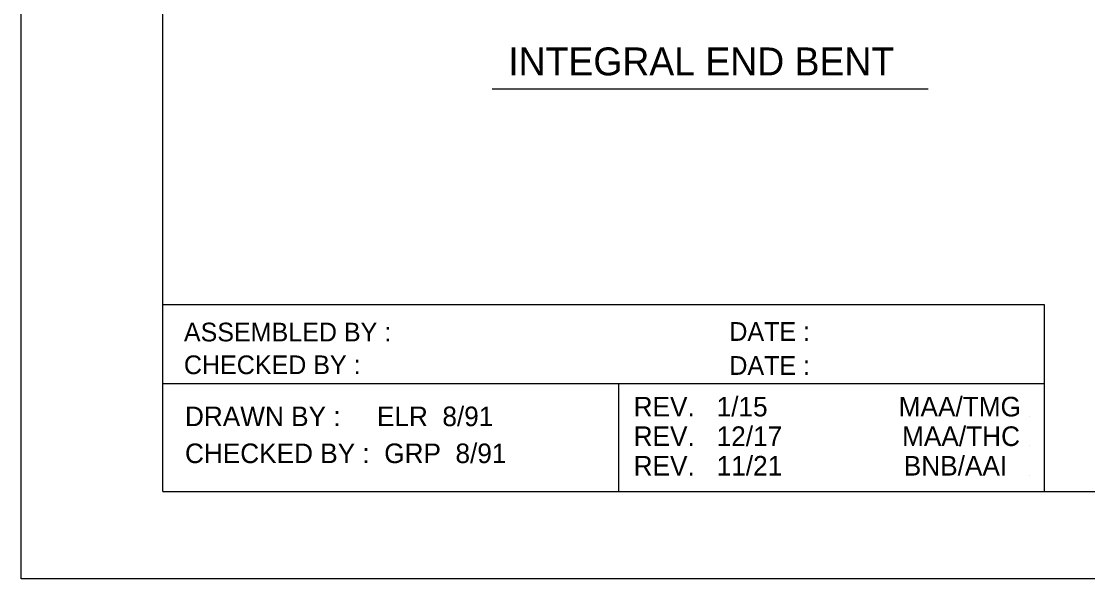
# Model space of a CAD drawing. Extents: x 0 to 34, y -1.9 to 25.4.
# Drawn here: x 0 to 5.5, y -0.04 to 2.84 of the extents above; entities that cross this region are included whole.
import ezdxf

# ---------------------------------------------------------------- set-up
doc = ezdxf.new("R2010")
doc.units = 0
for name, color, linetype in [('Plan Sheet CELL', 7, 'Continuous'), ('Plot Shape CELL', 7, 'Continuous'), ('Sheet Plan CELL', 7, 'Continuous'), ('SMU_Plan Sheet', 7, 'Continuous'), ('SMU_Text', 7, 'Continuous'), ('User Information Notes', 7, 'Continuous')]:
    doc.layers.add(name, color=color, linetype=linetype)

msp = doc.modelspace()

# ---------------------------------------------------------------- linework, layer by layer
at = {"layer": 'Plan Sheet CELL'}
msp.add_line((5.2757, 1.3777), (5.2757, 0.4122), dxfattribs=at)
at = {"layer": 'Plot Shape CELL'}
msp.add_lwpolyline([(0, 21.9618), (33.9996, 21.9618), (33.9996, -0.0378), (0, -0.0378)], close=True, dxfattribs=at)
at = {"layer": 'Sheet Plan CELL'}
for q in [(0.7295, 21.5118), (33.729, 0.4122)]:
    msp.add_line((0.729, 0.4122), q, dxfattribs=at)
at = {"layer": 'SMU_Plan Sheet'}
for p, q in [((0.729, 1.3777), (5.2757, 1.3777)), ((5.2757, 0.9681), (0.729, 0.9681)), ((3.0819, 0.4122), (3.0819, 0.9681)), ((0.729, 0.4122), (5.2757, 0.4122))]:
    msp.add_line(p, q, dxfattribs=at)
at = {"layer": 'SMU_Text'}
msp.add_line((4.6771, 2.4882), (2.4281, 2.4882), dxfattribs=at)
at = {"layer": 'User Information Notes'}
for p, q in [((3.1577, 0.7997), (3.1577, 0.7997)), ((5.202, 0.7997), (5.202, 0.7997)), ((3.1577, 0.6472), (3.1577, 0.6472)), ((5.202, 0.6472), (5.202, 0.6472)), ((3.1577, 0.4946), (3.1577, 0.4946)), ((5.202, 0.4946), (5.202, 0.4946))]:
    msp.add_line(p, q, dxfattribs=at)

# ---------------------------------------------------------------- texts
at = {"layer": 'SMU_Plan Sheet'}
for s, height, p in [('ASSEMBLED BY :', 0.096538, (0.8385, 1.187)), ('DATE :', 0.09654, (3.6516, 1.1899)), ('CHECKED BY :', 0.096538, (0.8385, 1.018)), ('DATE :', 0.09654, (3.6516, 1.0144)), ('REV.   1/15', 0.101094, (3.1577, 0.7997)), ('MAA/TMG', 0.10109, (4.5247, 0.7997)), ('DRAWN BY :     ELR  8/91', 0.100937, (0.8441, 0.7497)), ('REV.   12/17', 0.101094, (3.1577, 0.6472)), ('MAA/THC', 0.10109, (4.5422, 0.6472)), ('CHECKED BY :  GRP  8/91', 0.100937, (0.8441, 0.5589)), ('REV.   11/21', 0.101094, (3.1577, 0.4946)), ('BNB/AAI', 0.10109, (4.551, 0.4946))]:
    msp.add_text(s, height=height, dxfattribs=at).set_placement(p)
at = {"layer": 'SMU_Text'}
msp.add_text('INTEGRAL END BENT', height=0.144, dxfattribs=at).set_placement((2.5114, 2.5602))

doc.saveas('drawing.dxf')
